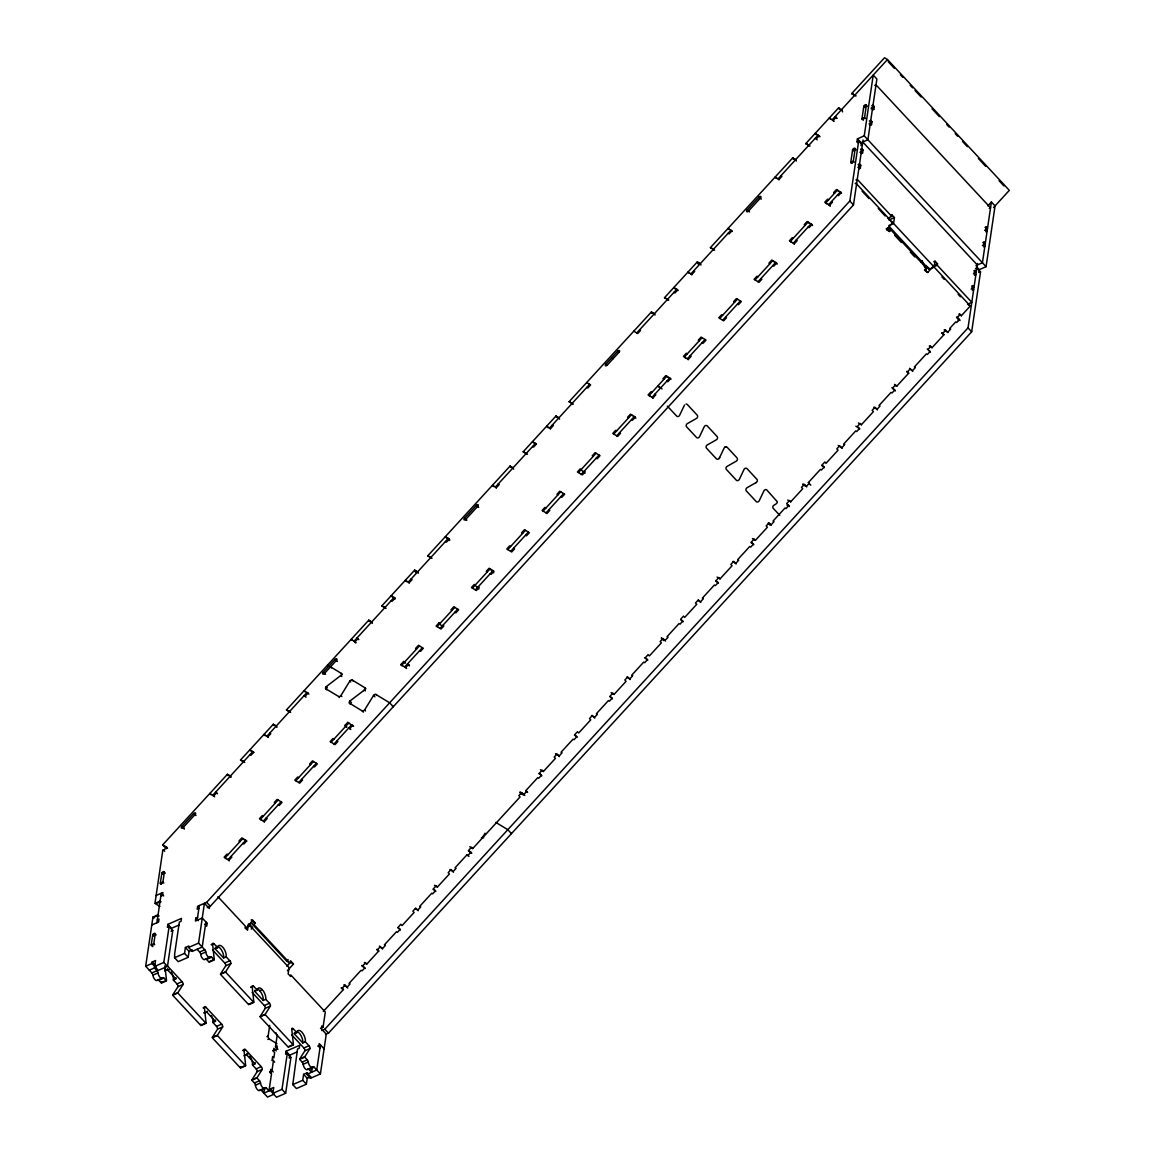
<?xml version="1.0" encoding="UTF-8"?>
<svg xmlns="http://www.w3.org/2000/svg" width="1155" height="1155" viewBox="0 0 1155 1155"><rect width="100%" height="100%" fill="white"/><g stroke="black" fill="none" stroke-linecap="round" stroke-linejoin="round"><path stroke-width="1.5" d="M755.673 482.804L756.251 482.472A2.108 1.761 -58.7 0 0 757.333 480.798L757.319 480.105A2.108 1.761 -58.7 0 0 757.146 479.585L747.054 468.67A2.108 1.761 -58.7 0 0 744.065 469.392L739.287 479.44A2.108 1.761 -58.7 0 1 736.442 480.307L726.206 469.262A2.108 1.761 -58.7 0 1 727.015 466.432L736.356 461.105A2.108 1.761 -58.7 0 0 737.006 457.871L727.159 447.303A2.108 1.761 -58.7 0 0 724.171 448.025L719.19 458.376A2.108 1.761 -58.7 0 1 716.403 458.809L706.557 448.227A2.108 1.761 -58.7 0 1 706.196 446.335L706.514 445.671A2.108 1.761 -58.7 0 1 707.207 444.993L716.447 439.752A2.108 1.761 -58.7 0 0 717.096 436.503L707.25 425.935A2.108 1.761 -58.7 0 0 705.604 425.531L704.983 425.849A2.108 1.761 -58.7 0 0 704.261 426.671L699.482 436.706A2.108 1.761 -58.7 0 1 698.674 437.601L698.053 437.875A2.108 1.761 -58.7 0 1 696.494 437.442L686.648 426.859A2.108 1.761 -58.7 0 1 687.297 423.625L696.552 418.384A2.108 1.761 -58.7 0 0 697.201 415.15L687.355 404.568A2.108 1.761 -58.7 0 0 686.445 404.106L686.012 404.106M331.442 667.821L330.532 666.839L341.317 673.394A2.108 1.112 -43 0 1 341.115 675.242L326.244 686.633A2.108 1.112 -43 0 0 325.811 688.77L338.863 696.624A2.108 1.112 -43 0 0 340.942 695.584L349.85 681.002A2.108 1.112 -43 0 1 352.246 680.05L364.98 687.803A2.108 1.112 -43 0 1 364.677 689.795L349.907 701.042A2.108 1.112 -43 0 0 349.185 702.457L349.272 702.962A2.108 1.112 -43 0 0 349.474 703.178L350.398 704.16M158.798 980.335L161.368 983.093L166.479 980.855L163.909 978.083L158.798 980.335A2.108 0.982 66.4 0 0 157.499 980.075A4.216 1.978 66.4 0 1 154.914 979.57A4.216 1.978 66.4 0 1 152.908 975.138A2.108 0.982 66.4 0 0 151.897 972.929L145.674 966.244L152.951 917.027L158.062 914.789A2.108 0.982 66.4 0 1 158.408 915.236L158.971 916.146M156.892 922.758L161.238 893.277L163.678 895.89M205.908 921.979L202.212 947.042L192.264 951.388L188.611 947.461L188.828 945.988L185.406 947.475L189.074 951.402L188.193 957.307L178.245 961.653L174.593 957.726L174.694 953.554L179.343 922.094L181.046 921.358L181.479 918.398L167.836 924.375L167.403 927.321L169.106 926.57L172.759 930.497L167.475 966.374L158.351 970.359L151.926 963.515L152.157 962.028L155.564 960.541L154.452 967.933L157.022 970.691A2.108 0.982 66.4 0 1 158.018 972.9A4.216 1.978 66.4 0 0 160.025 977.332A4.216 1.978 66.4 0 0 162.624 977.837A2.108 0.982 66.4 0 1 163.909 978.083M167.475 966.374L163.808 962.447L169.106 926.57M188.193 957.307L184.54 953.38L185.406 947.475M197.577 917.344L195.874 918.081L195.426 921.04L202.255 918.052L207.135 923.278L206.687 926.223L205.475 924.924M192.264 951.388L192.481 949.915L189.074 951.402M197.144 920.29L199.31 905.549M197.086 949.28L199.656 952.038A2.108 0.982 66.4 0 1 200.667 954.247A4.216 1.978 66.4 0 0 202.674 958.679A4.216 1.978 66.4 0 0 205.258 959.184A2.108 0.982 66.4 0 1 206.557 959.43L209.127 962.187L214.238 959.949L211.668 957.192A2.108 0.982 66.4 0 0 210.383 956.946A4.216 1.978 66.4 0 1 207.785 956.441A4.216 1.978 66.4 0 1 205.778 952.009A2.108 0.982 66.4 0 0 204.782 949.8L198.559 943.115L204.435 903.311L209.3 908.537L209.748 905.592M276.94 1043.701L269.129 1038.923A2.108 0.982 66.4 0 1 268.133 1036.136L269.721 1025.351M264.625 1087.952L263.86 1093.135L270.126 1090.392L270.342 1088.92L273.749 1087.433L272.883 1093.323L281.993 1089.338L287.292 1053.461L285.588 1054.212L286.021 1051.267L299.679 1045.289L299.232 1048.235L297.528 1048.985L292.778 1084.617L296.431 1088.544L306.378 1084.184L307.259 1078.294L303.592 1074.367L307.013 1072.88L310.666 1076.807L310.45 1078.279L320.397 1073.919L326.273 1034.115L321.408 1028.888L321.841 1025.943L323.053 1027.243L320.498 1028.369M277.951 1049.318L275.511 1046.69L277.243 1034.894M273.995 1092.847L273.778 1094.319L267.527 1097.062L261.29 1090.378A2.108 0.982 66.4 0 0 260.005 1090.118A4.216 1.978 66.4 0 1 257.421 1089.627A4.216 1.978 66.4 0 1 255.399 1085.195A2.108 0.982 66.4 0 0 254.403 1082.971L251.833 1080.214L256.944 1077.976L259.514 1080.734A2.108 0.982 66.4 0 1 260.525 1082.957A4.216 1.978 66.4 0 0 262.531 1087.389A4.216 1.978 66.4 0 0 265.116 1087.88A2.108 0.982 66.4 0 1 266.415 1088.14L268.985 1090.898L271.526 1073.63L270.313 1072.316L270.746 1069.371L273.186 1071.984M286.021 1051.267L289.688 1055.179L289.241 1058.139L290.959 1057.388L287.292 1053.461M270.126 1090.392L276.536 1097.25L285.66 1093.265L290.959 1057.388M306.378 1084.184L302.726 1080.272L303.592 1074.367M310.45 1078.279L306.797 1074.352L307.013 1072.88M312.384 1067.133L311.619 1072.23L309.049 1069.472A2.108 0.982 66.4 0 0 307.764 1069.227A4.216 1.978 66.4 0 1 305.18 1068.722A4.216 1.978 66.4 0 1 303.173 1064.289A2.108 0.982 66.4 0 0 302.162 1062.08L299.593 1059.323L304.703 1057.085L307.273 1059.842A2.108 0.982 66.4 0 1 308.284 1062.051A4.216 1.978 66.4 0 0 310.291 1066.484A4.216 1.978 66.4 0 0 312.875 1066.989A2.108 0.982 66.4 0 1 314.174 1067.234L320.397 1073.919M323.053 1027.243L325.306 1012.011L290.786 974.95L290.569 976.423L288.129 973.809L289.039 967.616L248.426 924L247.517 930.208L245.077 927.581L245.293 926.108L217.92 896.713M857.905 142.772L856.981 141.791L857.414 138.845L864.243 135.857L873.223 75.089L876.876 79.016L867.896 139.784L861.081 142.772L860.908 143.884M198.877 908.494L197.173 909.245L197.606 906.285L206.644 902.344L849.835 200.999L858.685 141.054L856.981 141.791M207.294 907.585L210.297 906.256L853.487 204.926L863.088 139.972M859.046 168.76L860.331 168.211L860.764 165.252L859.537 163.952L858.107 164.573M861.298 153.528L862.583 152.965L863.016 150.02L861.789 148.721L860.518 149.269M870.264 125.245L871.534 124.682L871.982 121.737L870.755 120.423L869.311 121.058M872.516 110.014L873.786 109.451L874.22 106.505L873.007 105.192L871.722 105.755M889.263 220.186L888.715 219.161M887.632 218.252L891.79 216.433L892.007 214.96L890.722 215.523M889.725 227.073L929.068 269.317L934.178 267.079L893.566 223.478L894.446 217.588L892.007 214.96M929.068 269.317L929.226 268.22M934.178 267.079L935.059 261.189L933.774 261.752M967.543 304.314L971.803 302.336L937.268 265.275L937.499 263.802L935.059 261.189M972.366 290.425L973.636 289.862L972.423 288.548L972.857 285.603L971.572 286.166M974.445 275.251L975.888 274.63L974.676 273.316L975.109 270.371L973.824 270.934M321.826 1030.549L324.829 1029.221L968.02 327.89L977.534 263.47M978.906 272.06L979.267 269.664L976.524 266.718M983.569 246.896L984.854 246.333L983.627 245.033L984.074 242.088L982.79 242.637M985.663 231.736L987.106 231.101L985.879 229.802L986.312 226.842L985.042 227.405M325.479 1034.461L328.482 1033.148L971.673 331.803L980.537 271.858L976.87 267.931L975.484 268.538M979.267 269.664L986.081 266.675L995.061 205.908L991.409 201.981L982.429 262.748L975.932 265.592M667.359 406.156L676.917 416.334A2.108 1.761 -58.7 0 0 679.53 415.454L684.482 405.087M719.681 457.452L719.19 458.376M349.474 703.178L362.208 710.931A2.108 1.112 -43 0 0 364.605 709.979L373.657 695.267A2.108 1.112 -43 0 1 375.924 694.458L389.639 702.803L393.292 706.73L392.426 706.21M481.332 837.851L481.505 837.794A2.108 1.112 -43 0 0 482.79 836.87L483.916 835.051M484.465 834.141L485.028 833.231M183.096 984.45L177.971 986.688L172.788 994.859L177.913 992.621L183.096 984.45A2.108 0.982 66.4 0 0 182.086 981.663L167.244 965.724M230.856 963.544L225.73 965.782L220.547 973.968L225.673 971.73L230.856 963.544A2.108 0.982 66.4 0 0 229.845 960.772L226.192 956.845A7.378 3.451 66.4 0 0 222.698 947.1A7.378 3.451 66.4 0 0 217.66 947.692L215.104 948.804L223.637 957.957L226.192 956.845M222.67 1026.939L217.544 1029.177L212.361 1037.349L217.487 1035.111L222.67 1026.939A2.108 0.982 66.4 0 0 221.673 1024.153L205.835 1007.146A2.108 0.982 66.4 0 0 204.392 1007.319L203.107 1007.882M270.429 1006.048L265.318 1008.286L260.12 1016.458L265.246 1014.22L270.429 1006.048A2.108 0.982 66.4 0 0 269.433 1003.262L265.766 999.335A7.378 3.451 66.4 0 0 262.272 989.604A7.378 3.451 66.4 0 0 257.247 990.182L254.692 991.293L263.21 1000.461L265.766 999.335M262.243 1069.429L257.132 1071.667L251.949 1079.853L257.06 1077.615L262.243 1069.429A2.108 0.982 66.4 0 0 261.247 1066.642L245.409 1049.635A2.108 0.982 66.4 0 0 243.965 1049.808L242.694 1050.371M310.002 1048.538L304.891 1050.776L299.708 1058.947L304.819 1056.709L310.002 1048.538A2.108 0.982 66.4 0 0 309.006 1045.751L305.353 1041.824A7.378 3.451 66.4 0 0 301.845 1032.094A7.378 3.451 66.4 0 0 296.821 1032.671L294.265 1033.797L302.798 1042.951L305.353 1041.824M779.755 515.303L773.273 508.344A2.108 1.761 -58.7 0 1 773.388 505.601L776.146 503.84A2.108 1.761 -58.7 0 0 777.257 501.703L766.646 489.778A2.108 1.761 -58.7 0 0 763.975 490.76L759.196 500.808A2.108 1.761 -58.7 0 1 756.207 501.544L746.159 490.716A2.108 1.761 -58.7 0 1 747.011 487.728L756.251 482.472M165.916 848.261L162.711 844.839L227.42 774.283L230.365 776.073A2.108 1.761 -58.7 0 1 230.654 776.507L231.014 777.431M244.398 761.838L240.947 760.279A2.108 1.761 -58.7 0 1 240.543 759.976L273.331 724.228L276.262 726.004A2.108 1.761 -58.7 0 1 276.55 726.452L276.926 727.376M289.443 711.379L286.859 710.224A2.108 1.761 -58.7 0 1 286.454 709.921L368.748 620.177L371.679 621.968A2.108 1.761 -58.7 0 1 371.968 622.401L372.343 623.339M384.86 607.342L382.276 606.187A2.108 1.761 -58.7 0 1 381.857 605.87L414.659 570.122L417.59 571.913A2.108 1.761 -58.7 0 1 417.879 572.346L418.24 573.27M429.905 556.898L428.173 556.118A2.108 1.761 -58.7 0 1 427.769 555.815L510.062 466.071L513.008 467.862A2.108 1.761 -58.7 0 1 513.296 468.309L513.657 469.233M526.175 453.236L523.59 452.081A2.108 1.761 -58.7 0 1 523.186 451.778L555.974 416.017L558.919 417.807A2.108 1.761 -58.7 0 1 559.208 418.24L559.569 419.178M572.086 403.182L569.502 402.027A2.108 1.761 -58.7 0 1 569.097 401.709L651.391 311.98L654.336 313.77A2.108 1.761 -58.7 0 1 654.625 314.203L654.986 315.127M668.37 299.52L664.919 297.976A2.108 1.761 -58.7 0 1 664.515 297.672L697.302 261.911L700.248 263.701A2.108 1.761 -58.7 0 1 700.536 264.149L700.897 265.072M713.415 249.076L710.83 247.921A2.108 1.761 -58.7 0 1 710.426 247.618L792.72 157.874L795.651 159.664A2.108 1.761 -58.7 0 1 795.954 160.097L796.315 161.036M810.045 146.05L806.248 143.884A2.108 1.761 -58.7 0 1 805.843 143.567L838.631 107.819L841.851 110.043L842.587 111.905M855.956 95.995L852.159 93.815A2.108 1.761 -58.7 0 1 851.74 93.512L884.542 57.75L887.473 59.54L1009.326 190.344L993.531 207.568M605.826 364.157L617.607 351.322A1.574 0.837 -43 0 1 619.398 350.615A1.574 0.837 -43 0 1 619.066 352.217L607.299 365.052A1.574 0.837 -43 0 1 605.494 365.76A1.574 0.837 -43 0 1 605.826 364.157L607.299 365.052M747.155 210.051L758.922 197.216A1.574 0.837 -43 0 1 760.726 196.509A1.574 0.837 -43 0 1 760.394 198.111L748.613 210.946A1.574 0.837 -43 0 1 746.823 211.654A1.574 0.837 -43 0 1 747.155 210.051L749.537 211.928M589.628 384.312L549.592 427.985L550.502 428.953M636.737 332.943L676.787 289.284L677.999 290.598M887.473 59.54L832.235 119.773L833.145 120.755M160.083 901.102L154.972 903.354L162.884 849.733L163.808 850.297L166.638 847.221L167.547 848.203M211.047 794.77L209.82 793.471L213.747 795.853L216.577 792.763L217.487 793.745M305.064 696.581L304.155 695.599L305.137 696.205L307.966 693.115L308.876 694.097M352.058 640.346L351.149 639.365L355.061 641.747L357.891 638.672L358.815 639.653M815.271 138.268L816.253 138.86L819.083 135.785L819.992 136.766M830.214 118.965L829.304 117.983L833.217 120.365L836.047 117.29L836.956 118.272M166.378 848.752L167.302 847.741M346.558 727.159L344.97 725.441L347.785 722.366L353.603 726.322M401.926 665.8L400.785 664.573L403.615 661.497L405.506 663.071M439.925 623.556L438.943 622.964L436.114 626.053L441.022 629.027L443.838 625.952L442.856 625.346M278.11 800.011L260.438 819.27L261.362 820.252M295.767 780.751L313.438 761.477M331.11 742.217L348.767 722.958M401.767 665.165L419.438 645.905M437.095 626.645L454.767 607.386M472.424 588.112L490.095 568.852L493.748 572.779M507.767 549.592L525.424 530.333M543.095 511.073L560.753 491.799M578.424 472.539L596.081 453.28M613.753 434.02L631.424 414.746L632.334 415.728M702.081 337.708L684.41 356.967L685.334 357.949M719.753 318.434L737.41 299.174M755.081 279.914L772.738 260.655L773.662 261.636M281.04 801.801L263.383 821.061L264.293 822.042M298.712 782.527L316.383 763.267M334.04 744.008L351.712 724.748M404.698 666.955L422.369 647.695M440.041 628.436L457.698 609.176M475.369 589.902L493.026 570.642M510.698 551.383L528.369 532.123M546.026 512.849L563.698 493.589M581.355 474.33L599.026 455.07M616.698 435.81L634.355 416.536L635.885 418.182M705.026 339.498L687.355 358.757L688.265 359.739M722.684 320.224L740.355 300.964M758.012 281.704L775.684 262.445L777.2 264.076M349.792 728.805L348.882 727.823L349.864 728.43L352.694 725.34M400.785 664.573L405.679 667.547L408.509 664.472L409.419 665.453M855.205 183.631L855.768 183.024L892.728 222.698L887.083 228.863L886.347 228.416M245.423 928.533L252.887 920.391L255.313 923.018L253.898 924.549L250.967 922.758L252.382 921.228L255.313 923.018M886.419 229.527L887.993 228.156L890.924 229.946L926.671 268.307L925.256 269.851L924.52 269.404M248.888 926.642L250.101 925.054L249.177 924.491M886.578 229.686L889.509 231.476L890.924 229.946M251.213 929.111L252.541 927.667L250.101 925.054M920.723 262.344L921.878 261.088A2.108 1.761 -58.7 0 1 922.311 260.727M250.967 922.758L286.7 961.133L288.115 959.588M286.7 961.133L289.645 962.924L291.06 961.379L293.5 964.006L287.393 970.662M286.844 966.259L290.555 962.216L293.5 964.006M924.606 270.515L927.927 267.209M987.828 205.879L991.409 201.981M925.675 271.237L927.696 272.464L933.341 266.3L970.301 305.988L961.35 315.748L959.141 314.405M341.274 987.684L342.183 988.247L345.013 985.157L347.756 988.103M361.948 965.45L362.684 965.898L365.514 962.822L366.727 964.122L378.739 951.027L376.79 949.266M377.526 949.713L380.341 946.638L382.478 948.934M891.92 387.575L892.656 388.022L895.472 384.933L896.699 386.246L908.711 373.152L906.762 371.39M907.483 371.838L910.313 368.763L912.753 371.376M927.248 349.041L927.985 349.489L930.815 346.413L932.027 347.713L944.039 334.618L941.903 332.755M942.827 333.319L945.642 330.229L947.779 332.524M956.571 317.076L957.307 317.524L960.137 314.434L961.35 315.748M323.313 1011.462L343.41 989.546L342.183 988.247M434.453 885.293L437.384 887.069L449.396 873.974L448.183 872.675L451.013 869.585L453.453 872.198M468.959 856.288L467.068 854.714L455.056 867.809L456.037 868.416L453.208 871.491L449.901 869.484M469.782 846.759L472.727 848.55L520.068 796.921L518.84 795.622L521.67 792.532L524.11 795.145M527.315 792.474L525.713 790.756L537.725 777.662L538.706 778.253L541.536 775.178L538.836 773.532M540.439 769.706L543.384 771.497L555.396 758.402L554.183 757.088L556.999 754.013L559.439 756.626M611.111 692.654L614.041 694.444L626.053 681.349L624.841 680.035L627.67 676.96L630.11 679.573M717.096 577.081L720.041 578.872L732.053 565.777L730.841 564.463L733.656 561.388L736.096 564.001M752.425 538.562L755.37 540.352L767.382 527.243L766.169 525.944L768.985 522.854L771.121 525.15M787.768 500.028L790.699 501.819L802.711 488.724L801.498 487.41L804.328 484.335L806.753 486.948M810.81 485.172L808.37 482.559L820.382 469.464L821.364 470.056L824.179 466.981L821.739 465.479M858.425 422.975L861.37 424.766L873.382 411.671L872.155 410.357L874.985 407.282L877.425 409.895M468.049 855.306L470.879 852.231L471.789 853.213M520.313 792.272L523.865 794.438L526.694 791.363L527.604 792.344M363.637 690.632L364.547 689.939L365.456 690.921M874.725 85.412L876.01 84.849L990.542 207.813L989.258 208.376M871.346 107.762L874.22 106.505M871.13 108.772L872.574 108.137L873.786 109.451M870.379 122.43L871.982 121.737M869.036 123.932L870.321 123.383L871.534 124.682M860.966 145.573L862.352 144.967L858.685 141.054M861.096 150.857L863.016 150.02M859.912 152.287L861.356 151.666L862.583 152.965M858.844 166.103L860.764 165.252M857.833 167.461L859.103 166.898L860.331 168.211M855.985 179.935L857.27 179.371L891.79 216.433M889.321 219.825L894.446 217.588M888.773 225.572L893.566 223.478M985.937 228.863L987.539 228.156L986.312 226.842M984.609 230.35L985.879 229.802M933.976 265.347L937.499 263.802M983.526 244.167L985.287 243.387L984.074 242.088M933.76 266.819L937.268 265.275M982.356 245.596L983.627 245.033M974.084 272.652L976.322 271.685L975.109 270.371M973.391 273.879L974.676 273.316M979.151 272.464L980.537 271.858M971.99 287.826L974.069 286.916L972.857 285.603M971.138 289.111L972.423 288.548M156.127 895.515L162.942 892.526L162.509 895.472L160.805 896.222M152.951 917.027A2.108 0.982 66.4 0 1 153.283 917.474L158.408 915.236M157.325 919.813L159.029 919.062L158.596 922.008L151.767 924.996M179.054 924.996L171.489 928.302L167.836 924.375M171.056 931.248L172.759 930.497M204.565 924.404L207.135 923.278M145.674 966.244L151.926 963.515M188.611 947.461L198.559 943.115M154.698 966.432L163.808 962.447M174.593 957.726L184.54 953.38M149.327 970.171L155.593 967.428L155.81 965.955L152.157 962.028M211.293 944.487L212.578 943.924A2.108 0.982 66.4 0 1 214.007 943.765L217.66 947.692M211.452 944.877L214.007 943.765M151.897 972.929L157.022 970.691M199.656 952.038L204.782 949.8M152.908 975.138L158.018 972.9M200.667 954.247L205.778 952.009M164.559 970.575L167.345 969.695A7.378 3.451 66.4 0 1 167.619 968.684M157.499 980.075L162.624 977.837M205.258 959.184L210.383 956.946M206.557 959.43L211.668 957.192M209.142 961.711L214.253 959.473L212.578 943.924M171.157 971.99A7.378 3.451 66.4 0 1 173.322 979.974L175.878 978.863A7.378 3.451 66.4 0 0 175.935 977.621M173.322 979.974L176.975 983.901L182.086 981.663M212.549 949.93L224.734 963.01L229.845 960.772M250.866 986.976L252.151 986.413A2.108 0.982 66.4 0 1 253.595 986.255L257.247 990.182M203.915 1007.983L205.835 1007.146M251.025 987.381L253.595 986.255M203.915 1012.82L206.918 1012.199A7.378 3.451 66.4 0 1 207.207 1011.159M259.716 990.716L262.272 989.604M248.715 1004.2L253.826 1001.963L252.151 986.413M211.423 1015.707A7.378 3.451 66.4 0 1 212.895 1022.464L215.451 1021.352A7.378 3.451 66.4 0 0 215.523 1020.082M212.895 1022.464L216.548 1026.391L221.673 1024.153M252.122 992.419L264.307 1005.5L269.433 1003.262M266.848 1036.699L268.133 1036.136M267.845 1039.486L269.129 1038.923M243.171 1050.617L245.409 1049.635M291.565 1029.452L293.168 1028.744L296.821 1032.671M243.95 1055.8L246.506 1054.688A7.378 3.451 66.4 0 1 246.766 1053.678M275.511 1046.69L277.214 1045.954L276.781 1048.899L272.681 1050.689M288.288 1046.704L293.413 1044.467L291.724 1028.917A2.108 0.982 66.4 0 1 293.168 1028.744M249.74 1056.146A7.378 3.451 66.4 0 1 252.469 1064.968L255.038 1063.842A7.378 3.451 66.4 0 0 255.096 1062.614M252.469 1064.968L256.136 1068.88L261.247 1066.642M291.71 1034.909L303.895 1047.989L309.006 1045.751M289.688 1055.179L297.239 1051.873M317.712 1046.127L320.44 1044.943L316.744 1069.992L306.797 1074.352M254.403 1082.971L259.514 1080.734M302.162 1062.08L307.273 1059.842M255.399 1085.195L260.525 1082.957M303.173 1064.289L308.284 1062.051M260.005 1090.118L265.116 1087.88M307.764 1069.227L312.875 1066.989M261.29 1090.378L266.415 1088.14M309.049 1069.472L314.174 1067.234M292.778 1084.617L302.726 1080.272M307.259 1078.294L310.666 1076.807M338.863 696.624L339.455 697.505M852.159 93.815L855.595 95.36M806.248 143.884L808.832 145.039M710.426 247.618L714.627 250.101M664.515 297.672L668.716 300.156M569.097 401.709L573.299 404.192M523.186 451.778L527.402 454.262M427.769 555.815L431.984 558.298M381.857 605.87L386.073 608.353M286.454 709.921L290.656 712.404M240.543 759.976L244.745 762.459M851.74 93.512L854.686 95.302A2.108 1.761 -58.7 0 0 855.09 95.605M836.047 117.29L835.065 116.698L836.668 118.416M819.083 135.785L815.17 133.403L816.383 134.702M805.843 143.567L808.774 145.357A2.108 1.761 -58.7 0 0 809.179 145.66M792.72 157.874A2.108 1.761 -58.7 0 1 793.009 158.307L795.954 160.097M891.083 221.688L892.728 222.698M834.574 193.232L833.592 192.64L836.422 189.55L841.316 192.539L838.487 195.614L837.505 195.022M828.568 199.786L827.586 199.18L824.757 202.269L829.665 205.244L832.481 202.168L831.499 201.576M921.141 260.655L921.878 261.088M780.896 175.762L781.863 176.354L779.048 179.444L775.12 177.062L776.348 178.361M925.747 267.758L926.671 268.307M968.467 304.862L970.301 305.988M959.213 313.871L960.137 314.434M805.252 225.211L804.27 224.619L807.1 221.529L811.994 224.518L809.164 227.593L808.182 227.001M758.922 197.216L761.318 199.093M956.571 317.639L959.502 319.415L956.672 322.505L955.705 321.913L949.699 328.453L950.666 329.06L947.851 332.135L944.169 329.897M944.906 329.781L945.642 330.229M793.24 238.305L792.258 237.713L789.428 240.789L794.322 243.777L797.152 240.688L796.17 240.096M941.83 333.275L944.039 334.618M930.078 345.966L930.815 346.413M929.27 346.038L932.027 347.713M929.198 350.802L930.179 351.394L927.35 354.484L926.368 353.878L914.356 366.987L915.338 367.579L912.508 370.654L909.577 368.878M728.126 233.296L729.108 233.888L731.938 230.812L728.011 228.43L728.935 229.412M769.923 263.73L768.941 263.138L771.771 260.048L776.665 263.037L773.836 266.112L772.854 265.52M909.577 368.315L910.313 368.763M757.911 276.839L756.929 276.233L754.1 279.322L758.994 282.296L761.824 279.221L760.842 278.615M907.238 372.256L908.711 373.152M697.302 261.911A2.108 1.761 -58.7 0 1 697.591 262.358L700.536 264.149M894.562 384.384L895.472 384.933M894.49 384.904L896.699 386.246M892.396 388.427L894.851 389.928L892.021 393.003L891.039 392.411L879.027 405.506L880.009 406.098L877.179 409.188L873.873 407.166M693.736 270.79L694.718 271.396L691.888 274.471L687.976 272.089L688.885 273.071M734.58 302.264L733.613 301.657L736.428 298.582L741.337 301.556L738.507 304.646L737.525 304.054M722.568 315.358L721.601 314.766L718.771 317.842L723.665 320.83L726.495 317.741L725.513 317.149M673.957 292.374L674.939 292.966L677.754 289.876L673.841 287.494L675.054 288.808M855.841 426.209L859.522 428.447L856.692 431.537L855.711 430.931L843.699 444.04L844.68 444.632L841.851 447.707L838.183 445.469M699.251 340.783L698.27 340.191L701.099 337.101L705.994 340.09L703.178 343.165L702.197 342.573M651.391 311.98A2.108 1.761 -58.7 0 1 651.68 312.413L654.625 314.203M687.239 353.878L686.258 353.286L683.442 356.375L688.337 359.349L691.166 356.274L690.185 355.668M639.567 329.868L640.549 330.46L637.719 333.55L633.806 331.167M663.923 379.316L662.941 378.71L665.771 375.635L670.665 378.609L667.835 381.699L666.868 381.092M617.607 351.322L619.066 352.217M611.717 357.732L613.19 358.628M808.37 482.559L809.352 483.151L806.522 486.241L802.841 484.003M651.911 392.411L650.929 391.819L648.099 394.894L653.008 397.869L655.823 394.793L654.856 394.202M586.697 382.522L590.609 384.918L587.78 387.993L586.798 387.401M787.869 504.908L788.851 505.5L786.035 508.575L785.053 507.983L773.042 521.078L774.009 521.685L771.193 524.76L768.248 522.97M628.594 417.836L627.613 417.244L630.442 414.154L635.337 417.143L632.507 420.218L631.525 419.626M616.582 430.931L615.601 430.339L612.771 433.414L617.665 436.402L620.495 433.313L619.513 432.721M555.974 416.017A2.108 1.761 -58.7 0 1 556.262 416.45L559.208 418.24M751.068 542.532L753.522 544.019L750.692 547.109L749.711 546.517L737.698 559.612L738.68 560.204L735.865 563.294L732.79 561.431M552.408 424.896L553.389 425.488L550.574 428.577L546.647 426.195L548.177 427.826M593.266 456.355L592.284 455.763L595.114 452.688L600.008 455.662L597.178 458.752L596.197 458.145M584.185 471.254L585.166 471.846L582.337 474.922L577.442 471.947L580.272 468.858L584.906 473.377M532.628 446.465L533.61 447.072L536.44 443.982L532.513 441.6L533.74 442.914M715.739 581.066L718.193 582.553L715.364 585.628L714.382 585.036L702.37 598.131L703.352 598.738L700.522 601.813L698.082 600.326M557.937 494.889L556.955 494.297L559.771 491.207L564.68 494.196L561.85 497.271L560.868 496.679M510.062 466.071A2.108 1.761 -58.7 0 1 510.351 466.519L513.296 468.309M545.911 507.983L544.943 507.392L542.114 510.467L547.008 513.455L549.838 510.366L548.856 509.774M498.238 483.974L499.22 484.566L496.39 487.641L492.478 485.259L493.69 486.573M680.901 619.889L682.865 621.072L680.035 624.162L679.053 623.556L667.041 636.665L668.023 637.257L665.193 640.332L661.526 638.109M522.594 533.408L521.612 532.816L524.442 529.726L529.337 532.715L526.521 535.79L525.539 535.198M510.582 546.517L509.6 545.911L506.785 549L511.679 551.975L514.509 548.899L513.527 548.293M644.591 657.816L647.536 659.606L644.707 662.681L643.725 662.089L631.713 675.184L632.695 675.776L629.865 678.866L626.92 677.075M445.484 541.493L446.465 542.099L449.281 539.01L445.368 536.627L449.021 540.554M487.266 571.942L486.284 571.335L489.114 568.26L494.008 571.234L491.193 574.324L490.211 573.732M478.199 586.827L479.166 587.419L476.351 590.508L471.442 587.52L474.272 584.444L478.906 588.963M414.659 570.122A2.108 1.761 -58.7 0 1 414.948 570.556L417.879 572.346M609.753 696.638L612.193 698.125L609.378 701.215L608.396 700.609L596.384 713.718L597.366 714.31L594.536 717.385L591.476 715.523M411.093 579.002L412.075 579.593L409.245 582.683L405.318 580.286L406.546 581.6M451.937 610.461L450.955 609.869L453.785 606.779L458.679 609.768L455.85 612.843L454.868 612.251M391.3 600.571L392.281 601.163L395.111 598.088L391.198 595.706L392.411 597.005M574.425 735.158L576.865 736.659L574.035 739.734L573.068 739.142L561.056 752.237L562.023 752.829L559.208 755.919L555.526 753.681M416.609 648.995L415.627 648.388L418.457 645.313L423.351 648.287L420.521 651.377L419.539 650.77M368.748 620.177A2.108 1.761 -58.7 0 1 369.037 620.625L371.968 622.401M408.509 664.472L407.527 663.88L409.361 665.843M357.891 638.672L356.909 638.065L358.064 639.293M525.713 790.756L526.694 791.363M307.966 693.115L304.039 690.733L304.949 691.715M344.97 725.441L346.861 727.015M495.813 822.389L507.825 829.694L511.477 833.621L510.626 833.101M333.925 739.142L332.958 738.536L330.128 741.625L335.022 744.6L337.852 741.524L336.87 740.933M273.331 724.228A2.108 1.761 -58.7 0 1 273.62 724.661L276.55 726.452M468.309 850.658L470.879 852.231M269.765 733.093L270.746 733.699L267.917 736.774L264.004 734.392L265.217 735.706M310.608 764.567L309.627 763.975L312.456 760.885L317.351 763.874L314.535 766.949L313.554 766.357M298.596 777.662L297.615 777.07L294.799 780.145L299.694 783.133L302.523 780.044L301.542 779.452M249.985 754.677L250.953 755.269L253.782 752.194L249.87 749.797L251.083 751.111M433.096 889.263L435.536 890.75L432.721 893.84L431.739 893.234L419.727 906.343L420.709 906.935L417.879 910.01L415.425 908.523M275.28 803.086L274.298 802.494L277.128 799.404L282.022 802.393L279.192 805.468L278.225 804.876M227.42 774.283A2.108 1.761 -58.7 0 1 227.708 774.716L230.654 776.507M263.268 816.195L262.286 815.589L259.456 818.678L264.365 821.653L267.18 818.577L266.213 817.971M216.577 792.763L215.595 792.171L216.505 793.153M397.883 927.869L400.207 929.284L397.392 932.359L396.41 931.767L384.398 944.862L385.366 945.454L382.55 948.544L379.605 946.754M239.951 841.62L238.97 841.013L241.799 837.938L246.694 840.912L243.864 844.002L242.882 843.41M379.432 946.075L380.341 946.638M227.939 854.714L226.958 854.123L224.128 857.198L229.022 860.186L231.852 857.097L230.87 856.505M377.093 950.016L378.739 951.027M364.778 962.375L365.514 962.822M364.345 962.678L366.727 964.122M162.711 844.839L166.638 847.221M361.948 966.013L364.879 967.803L362.049 970.893L361.067 970.287L349.055 983.396L350.037 983.988L347.222 987.063L344.277 985.273M252.151 919.943L252.887 920.391M252.541 927.667L248.83 925.054M344.103 984.609L345.013 985.157M341.389 988.319L343.41 989.546M290.324 960.931L291.06 961.379M161.094 901.824L155.319 903.658L159.881 906.444M888.195 61.677L894.288 68.217M900.38 74.757L902.82 77.371M910.126 85.225L912.566 87.838M915.005 90.451L921.098 96.991M932.056 108.772L939.376 116.612M946.681 124.466L949.121 127.079M955.214 133.619L957.639 136.232M962.519 141.473L967.399 146.699M978.357 158.48L985.677 166.32M999.075 180.714L1003.94 185.941M867.275 106.318L866.351 105.336A1.574 0.837 -43 0 0 865.239 104.787A1.574 0.837 -43 0 0 863.796 106.462L861.991 118.748L863.348 120.207M864.705 107.444L863.796 106.462L866.351 105.336L864.546 117.622A1.574 0.837 -43 0 1 863.103 119.283A1.574 0.837 -43 0 1 861.991 118.748L864.546 117.622L865.456 118.604M864.243 135.857L986.081 266.675M862.785 142.022L977.318 264.986M857.414 138.845L861.081 142.772M833.217 120.365L834.127 121.347M856.057 149.847L855.148 148.865A1.574 0.837 -43 0 0 854.021 148.316A1.574 0.837 -43 0 0 852.592 149.977L850.773 162.263L851.914 163.49M853.502 150.959L852.592 149.977L855.148 148.865L853.328 161.137A1.574 0.837 -43 0 1 851.885 162.812A1.574 0.837 -43 0 1 850.773 162.263L853.328 161.137L854.238 162.119M819.328 136.492L818.101 135.178L778.066 178.852L778.975 179.834M816.253 138.86L817.177 139.842M862.078 191.153L869.008 198.588M878.248 208.506L885.178 215.956M941.96 276.911L944.27 279.395M958.13 294.28L960.44 296.748M887.993 228.156L890.216 230.552M894.692 235.346L901.391 242.536M910.328 252.136L914.789 256.93M887.083 228.863L889.509 231.476M925.256 269.851L927.696 272.464M849.835 200.999L853.487 204.926M968.02 327.89L971.673 331.803M841.562 193.246L840.335 191.932L828.684 204.652L830.2 206.283M957.307 317.524L960.05 320.455M838.313 191.124L837.404 190.156L825.738 202.861L826.648 203.843M958.029 319.646L958.939 320.628M812.543 225.543L811.012 223.911L793.355 243.171L794.265 244.153M927.985 349.489L930.425 352.116M808.991 223.103L808.081 222.121L790.41 241.395L791.319 242.377M892.656 388.022L895.385 390.968M732.169 231.52L730.956 230.22L690.907 273.879L691.831 274.861M861.37 424.766L860.143 423.466L857.313 426.542L859.753 429.155M842.096 448.429L839.656 445.801L836.826 448.891L838.039 450.19L826.027 463.299L824.814 461.986L821.985 465.075L824.425 467.688M803.216 484.508L804.429 485.807M790.699 501.819L789.486 500.519L786.656 503.594L789.399 506.54M670.911 379.331L669.683 378.017L652.026 397.277L652.936 398.258M667.662 377.209L666.753 376.227L649.081 395.486L650.005 396.468M787.075 505.399L787.984 506.381M662.032 388.917L657.917 385.857L659.101 387.127M768.797 524.009L769.706 524.991M755.37 540.352L754.157 539.038L751.327 542.114L753.767 544.741M720.041 578.872L718.814 577.558L715.999 580.647L718.424 583.261M700.767 602.52L698.327 599.907L695.498 602.997L696.725 604.296L684.713 617.391L683.486 616.091L680.67 619.167L683.096 621.794M536.368 444.372L535.458 443.39L495.408 487.049L496.332 488.031M665.439 641.054L662.999 638.441L660.169 641.516L661.396 642.83L649.37 655.925L648.157 654.611L645.327 657.7L647.767 660.314M661.281 637.95L663.721 640.563M478.661 507.29L476.279 505.414L464.498 518.263A1.574 0.837 -43 0 0 464.18 519.865A1.574 0.837 -43 0 0 465.97 519.158L477.751 506.309A1.574 0.837 -43 0 0 478.069 504.706A1.574 0.837 -43 0 0 476.279 505.414L477.65 506.886M466.88 520.14L464.498 518.263L466.1 519.981M614.041 694.444L612.829 693.144L609.999 696.22L612.439 698.833M449.829 540.049L448.299 538.418L408.264 582.077L409.173 583.058M594.767 718.107L592.342 715.479L589.512 718.569L590.725 719.868L578.713 732.977L577.5 731.664L574.67 734.753L577.11 737.366M438.943 622.964L442.596 626.891M395.342 598.795L394.129 597.496L354.094 641.155L355.61 642.786M393.321 597.987L394.245 598.969M543.384 771.497L542.171 770.197L539.342 773.273L541.782 775.886M403.615 661.497L404.755 662.71M405.679 667.547L406.603 668.528M523.865 794.438L524.789 795.42M519.952 792.056L522.392 794.669M520.342 792.936L521.482 794.164M355.061 641.747L355.985 642.729M375.909 694.458L376.833 695.44M373.527 695.411L374.899 696.884M364.98 687.803L365.89 688.784M337.332 661.396L334.95 659.519L323.183 672.369A1.574 0.837 -43 0 0 322.851 673.971A1.574 0.837 -43 0 0 324.642 673.264L336.423 660.415A1.574 0.837 -43 0 0 336.755 658.812A1.574 0.837 -43 0 0 334.95 659.519L336.553 661.238M352.246 680.05L353.156 681.031M349.85 681.002L350.774 681.984M341.303 673.394L342.457 674.621M340.869 675.531L341.793 676.512M329.984 666.926L327.601 665.049L328.511 666.031M364.605 709.979L365.529 710.96M482.79 836.87L483.714 837.851M362.208 710.931L363.363 712.159M325.566 674.231L323.183 672.369L324.541 673.841M349.907 701.042L351.51 702.76M340.942 695.584L341.851 696.552M326.244 686.633L327.385 687.86M325.811 688.77L326.721 689.752M472.727 848.55L471.5 847.236L468.67 850.325L471.11 852.939M347.785 722.366L348.926 723.593M349.864 728.43L350.774 729.411M467.068 854.714L467.977 855.696M307.894 693.505L306.985 692.524L266.935 736.183L268.162 737.496M305.137 696.205L306.046 697.172M437.384 887.069L436.171 885.769L433.342 888.845L435.781 891.472M418.11 910.732L415.685 908.119L412.855 911.194L414.068 912.508L402.056 925.603L400.843 924.289L398.013 927.378L400.453 929.992M253.725 752.569L252.801 751.587L212.765 795.261L213.675 796.243M213.747 795.853L214.657 796.834M246.621 841.302L245.712 840.32L228.055 859.58L229.268 860.894M362.684 965.898L365.124 968.511M243.691 839.512L242.781 838.53L225.109 857.79L226.019 858.771M196.018 815.502L193.636 813.625L181.855 826.46A1.574 0.837 -43 0 0 181.523 828.063A1.574 0.837 -43 0 0 183.327 827.355L195.094 814.52A1.574 0.837 -43 0 0 195.426 812.918A1.574 0.837 -43 0 0 193.636 813.625L194.776 814.852M184.237 828.337L181.855 826.46L184.295 829.088M251.155 919.914L252.382 921.228M253.898 924.549L289.645 962.924M163.808 850.297L164.717 851.278M206.644 902.344L210.297 906.256M324.829 1029.221L328.482 1033.148M165.266 873.209L164.342 872.227A1.574 0.837 -43 0 0 163.23 871.678A1.574 0.837 -43 0 0 161.787 873.353L160.343 883.185L161.252 884.167M162.696 874.335L161.787 873.353L164.342 872.227L162.898 882.059A1.574 0.837 -43 0 1 161.455 883.719A1.574 0.837 -43 0 1 160.343 883.185L162.898 882.059L163.808 883.041M324.093 1048.856L319.228 1043.629L318.794 1046.574L320.007 1047.888M195.874 918.081L198.299 920.708M276.29 1050.949L273.851 1048.336L273.417 1051.281L274.645 1052.595L273.851 1057.908L272.638 1056.594L272.205 1059.539L274.63 1062.167M156.142 934.944L155.232 933.962A1.574 0.837 -43 0 0 154.12 933.428A1.574 0.837 -43 0 0 152.677 935.088L151.218 944.92L152.821 946.638M153.586 936.07L152.677 935.088L155.232 933.962L153.774 943.794A1.574 0.837 -43 0 1 152.345 945.454A1.574 0.837 -43 0 1 151.218 944.92L153.774 943.794L154.698 944.776M269.635 1072.042L270.328 1072.778M281.993 1089.338L285.66 1093.265M167.345 969.695L175.878 978.863M206.918 1012.199L215.451 1021.352M246.506 1054.688L255.038 1063.842M270.342 1088.92L272.768 1091.533M275.901 1032.801L276.464 1033.725M153.283 917.474L153.86 918.384M926.324 265.506L927.422 268.292M922.657 261.867L924.837 267.44M839.281 109.176L838.92 108.252A2.108 1.761 -58.7 0 0 838.631 107.819M793.009 158.307L793.37 159.246M697.591 262.358L698.313 264.221M651.68 312.413L652.041 313.337M556.262 416.45L556.638 417.388M510.351 466.519L510.727 467.443M414.948 570.556L415.67 572.418M369.037 620.625L369.398 621.549M273.62 724.661L273.98 725.585M227.708 774.716L228.069 775.655M243.965 1049.808L245.654 1065.358L240.529 1067.595L240.428 1066.628M204.392 1007.319L206.066 1022.868L200.956 1025.106L200.855 1024.124M164.92 965.797L166.493 980.378L161.382 982.616L161.267 981.635M256.136 1068.88A2.108 0.982 66.4 0 1 257.132 1071.667M216.548 1026.391A2.108 0.982 66.4 0 1 217.544 1029.177M204.363 1013.31A7.378 3.451 66.4 0 1 204.637 1012.285M247.56 1054.024A7.378 3.451 66.4 0 1 247.863 1054.226M176.975 983.901A2.108 0.982 66.4 0 1 177.971 986.688M164.79 970.821A7.378 3.451 66.4 0 1 165.194 969.536M169.034 969.493A7.378 3.451 66.4 0 1 169.337 969.767M724.979 447.144A2.137 1.79 -58.7 0 1 726.047 446.812M269.707 1072.432A1.574 0.837 -43 0 0 271.05 1072.028A1.574 0.837 -43 0 0 271.959 1070.685L273.417 1060.853A1.574 0.837 -43 0 0 271.988 1060.478M431.118 557.908A2.108 1.761 -58.7 0 1 430.714 557.605M385.207 607.978A2.108 1.761 -58.7 0 1 384.803 607.66M289.79 712.014A2.108 1.761 -58.7 0 1 289.385 711.711M243.878 762.069A2.108 1.761 -58.7 0 1 243.474 761.766M572.447 403.817A2.108 1.761 -58.7 0 1 572.043 403.499M526.536 453.872A2.108 1.761 -58.7 0 1 526.131 453.554M841.562 109.61A2.108 1.761 -58.7 0 1 841.851 110.043M713.761 249.711A2.108 1.761 -58.7 0 1 713.357 249.393M667.864 299.766A2.108 1.761 -58.7 0 1 667.446 299.463M224.734 963.01A2.108 0.982 66.4 0 1 225.73 965.782M254.692 991.293A7.378 3.451 66.4 0 1 254.966 990.268M256.886 988.983A7.378 3.451 66.4 0 1 261.492 993.213A7.378 3.451 66.4 0 1 263.21 1000.461M215.104 948.804A7.378 3.451 66.4 0 1 215.379 947.793M216.461 946.609A7.378 3.451 66.4 0 1 221.471 949.973A7.378 3.451 66.4 0 1 223.637 957.957M303.895 1047.989A2.108 0.982 66.4 0 1 304.891 1050.776M264.307 1005.5A2.108 0.982 66.4 0 1 265.318 1008.286M294.265 1033.797A7.378 3.451 66.4 0 1 294.525 1032.772M296.387 1031.473A7.378 3.451 66.4 0 1 301.022 1035.645A7.378 3.451 66.4 0 1 302.798 1042.951M177.798 992.997L172.673 995.235L200.941 1025.582L206.066 1023.344L177.798 992.997M225.557 972.091L220.432 974.329L248.7 1004.677L253.826 1002.439L225.557 972.091M217.371 1035.486L212.26 1037.724L240.529 1068.072L245.64 1065.834L217.371 1035.486M265.13 1014.595L260.019 1016.833L288.288 1047.181L293.399 1044.943L265.13 1014.595"/></g></svg>
